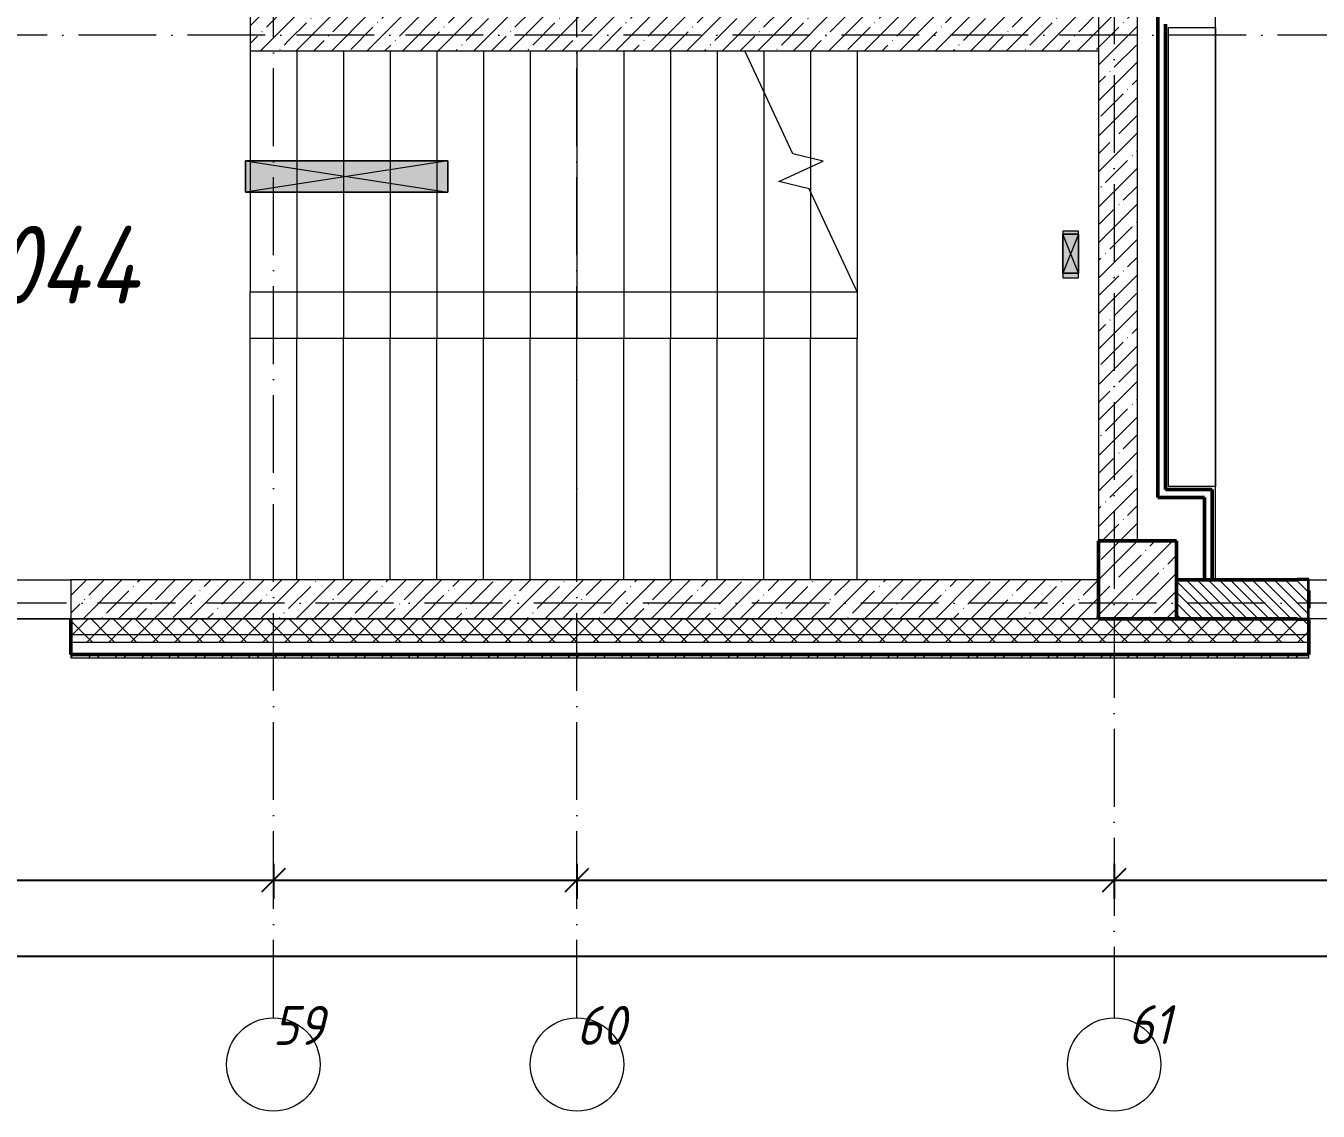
# Model space of a CAD drawing. Header units: millimetres. Extents: x -401725 to 250493, y 305116 to 802890.
# Drawn here: x 66451 to 74751, y 305460 to 312434 of the extents above; entities that cross this region are included whole.
import ezdxf

# ---------------------------------------------------------------- set-up
doc = ezdxf.new("R2010")
doc.units = ezdxf.units.MM
doc.linetypes.add('50_200_ШТРИХ_1Т_ш5_п1_п1_', pattern=[700, 500, -100, 0, -100])
for name, color, linetype, lineweight in [('A-____-____-DIMS', 7, 'Continuous', 9), ('A-DETL-GENF-OTLN', 7, 'Continuous', 9), ('A-FLOR-____-OTLN', 7, 'Continuous', 9), ('A-GENM-____-MCUT', 7, 'Continuous', 25), ('A-GENM-____-OTLN-1', 7, 'Continuous', 25), ('A-GLAZ-____-OTLN', 7, 'Continuous', 9), ('A-WALL-____-MCUT-1', 7, 'Continuous', 9), ('A-WALL-____-MCUT-2', 7, 'Continuous', 50), ('A-WALL-____-MCUT-3', 7, 'Continuous', 9), ('A-WALL-____-OTLN', 7, 'Continuous', 9), ('A-WALL-____-PATT-1', 7, 'Continuous', 9), ('A-WALL-FNSH-MCUT-1', 7, 'Continuous', 9), ('I-WALL-____-OTLN', 7, 'Continuous', 9), ('S-COLS-____-MCUT', 7, 'Continuous', 50), ('S-COLS-____-OTLN', 7, 'Continuous', 9), ('S-GRID-____-IDEN', 7, 'Continuous', 9), ('S-GRID-____-OTLN-1', 7, '50_200_ШТРИХ_1Т_ш5_п1_п1_', 9), ('S-STRS-____-MBND', 7, 'Continuous', 9), ('S-STRS-____-OTLN-1', 7, 'Continuous', 9), ('Марки помещений', 7, 'Continuous', 9)]:
    doc.layers.add(name, color=color, linetype=linetype, lineweight=lineweight)
doc.styles.add('ISOCPEUR_I', font='isocpeui.ttf', dxfattribs={"width": 0.9, "height": 2.5})
doc.styles.add('ISOCPEUR_I_3', font='isocpeui.ttf', dxfattribs={"width": 0.85, "height": 2.2})
doc.dimstyles.new('ISO-2_5_0_9К_БОЛЬШОЙ_ОСИ', dxfattribs={"dimscale": 304.8, "dimtxt": 248.995294, "dimasz": 0.492126, "dimexe": 0.393701, "dimexo": 0, "dimgap": 0, "dimtad": 1, "dimdec": 0, "dimzin": 0, "dimdsep": 46, "dimtxsty": 'ISOCPEUR_I', "dimblk1": 'OBLIQUE', "dimblk2": 'OBLIQUE', "dimsah": 1, "dimcen": 0.09, "dimdle": 0.393701, "dimazin": 0, "dimtfac": 1, "dimtdec": 4, "dimtix": 1, "dimtmove": 0, "dimatfit": 3, "dimfxl": 1, "dimtvp": 1, "dimtolj": 1, "dimtzin": 0, "dimarcsym": 2})
pattern_1 = [(45, (-15659.08, 310542.9), (-114.04925, 114.04925), []), (45, (-15545.03, 310542.9), (-114.04925, 114.04925), [201.612, -40.322, 3.353, -36.97])]
pattern_2 = [(45, (-15659.08, 310542.9), (-70.71068, 70.71068), []), (135, (-15659.08, 310542.9), (-70.71068, -70.71068), [])]

# ---------------------------------------------------------------- blocks, each defined once
blk = doc.blocks.new('BSC_Колонна _Прямоугольная - 500х500-V136-АР1_План отверстий 2 этажа в осях 1-64_А-ГГ')
at = {"layer": 'S-COLS-____-OTLN'}
h = blk.add_hatch(dxfattribs=at)
h.set_pattern_fill('FP_166', color=256, style=0, pattern_type=2)
h.set_pattern_definition([(45, (-89250, 1668.96), (-114.04925, 114.04925), []), (45, (-89135.95, 1668.96), (-114.04925, 114.04925), [201.613, -40.323, 3.353, -36.97])])
h.paths.add_polyline_path([(-250, -250), (250, -250), (250, 250), (-250, 250)], flags=0)
at = {"layer": 'S-COLS-____-MCUT'}
for p, q in [((250, 250), (-250, 250)), ((-250, 250), (-250, -250)), ((250, -250), (250, 250)), ((-250, -250), (250, -250))]:
    blk.add_line(p, q, dxfattribs=at)
blk = doc.blocks.new('Фахверк_СКБ_Уголок - 250_2700-27497298-АР1_План отверстий 2 этажа в осях 1-64_А-ГГ')
at = {"layer": 'A-GENM-____-MCUT'}
for p, q in [((200, 181), (125, 181)), ((125, 181), (125, 106)), ((131, 106), (131, 175)), ((131, 175), (200, 175)), ((200, 175), (200, 181)), ((125, 106), (131, 106)), ((131, -6), (125, -6)), ((125, -6), (125, -81)), ((125, -81), (200, -81)), ((131, -75), (131, -6)), ((200, -75), (131, -75)), ((200, -81), (200, -75))]:
    blk.add_line(p, q, dxfattribs=at)
blk = doc.blocks.new('AR_Отверстие Ниша - Лючок-32403731-АР1_План отверстий 2 этажа в осях 1-64_А-ГГ')
at = {"layer": 'A-GLAZ-____-OTLN'}
h = blk.add_hatch(color=256, dxfattribs=at)
h.paths.add_polyline_path([(150, 50), (120, 50), (120, -50), (150, -50)], flags=0)
h.paths.add_polyline_path([(-130, 50), (-150, 50), (-150, -50), (-130, -50)], flags=0)
for p, q in [((-130, 50), (-150, 50)), ((-150, 50), (-150, -50)), ((150, 50), (120, 50)), ((150, -50), (150, 50)), ((-150, -50), (-130, -50)), ((120, -50), (150, -50))]:
    blk.add_line(p, q, dxfattribs=at)
blk = doc.blocks.new('AR_Отверстие прямоугольное _в стене_ - AR_Отверстие прямоугольное _в стене__ВК-32403700-АР1_План отверстий 2 этажа в осях 1-64_А-ГГ')
at = {"layer": 'A-GLAZ-____-OTLN'}
blk.add_hatch(color=256, dxfattribs=at).paths.add_polyline_path([(125, 50), (-125, 50), (-125, -50), (125, -50)], flags=0)
at = {"layer": 'A-DETL-GENF-OTLN'}
for p, q in [((-125, -50), (-125, 50)), ((-125, 50), (125, 50)), ((125, 50), (-125, -50)), ((-125, 50), (125, -50)), ((125, 50), (-125, 50)), ((-125, 50), (-125, -50)), ((125, 50), (125, -50)), ((125, -50), (125, 50)), ((125, -50), (-125, -50)), ((-125, -50), (125, -50))]:
    blk.add_line(p, q, dxfattribs=at)
blk = doc.blocks.new('AR_Отверстие прямоугольное _в стене_ - AR_Отверстие прямоугольное _в стене__ОВ-36857278-АР1_План отверстий 2 этажа в осях 1-64_А-ГГ')
at = {"layer": 'A-GLAZ-____-OTLN'}
blk.add_hatch(color=256, dxfattribs=at).paths.add_polyline_path([(650, -100), (650, 100), (-650, 100), (-650, -100)], flags=0)
at = {"layer": 'A-DETL-GENF-OTLN'}
for p, q in [((-650, -100), (-650, 100)), ((-650, 100), (650, 100)), ((650, 100), (-650, -100)), ((-650, 100), (650, -100)), ((650, 100), (-650, 100)), ((-650, 100), (-650, -100)), ((650, 100), (650, -100)), ((650, -100), (650, 100)), ((650, -100), (-650, -100)), ((-650, -100), (650, -100))]:
    blk.add_line(p, q, dxfattribs=at)
blk = doc.blocks.new('Ось сетки - Круг_Ø6_00__ISO-2_5_0_9K_-25732049-АР1_План отверстий 2 этажа в осях 1-64_А-ГГ')
at = {"layer": 'S-GRID-____-IDEN'}
blk.add_circle((0, 0), 3, dxfattribs=at)
blk = doc.blocks.new('_Oblique')
at = {"color": 0, "linetype": 'ByBlock', "lineweight": -2}
blk.add_line((-0.5, -0.5), (0.5, 0.5), dxfattribs=at)
blk = doc.blocks.new('*D9340')
at = {"layer": 'A-____-____-DIMS', "color": 0, "lineweight": -2, "transparency": 16777216}
for p, q in [((65640.9, 307050.4), (65640.9, 306824.4)), ((68040.9, 307050.4), (68040.9, 306824.4)), ((65520.9, 306944.4), (68160.9, 306944.4))]:
    blk.add_line(p, q, dxfattribs=at)
at = {"layer": 'Defpoints', "color": 0, "transparency": 16777216}
for p in [(65640.9, 307050.4), (68040.9, 307050.4), (68040.9, 306944.4)]:
    blk.add_point(p, dxfattribs=at)
at = {"layer": 'A-____-____-DIMS', "color": 0, "lineweight": -2, "transparency": 16777216, "xscale": 150, "yscale": 150, "zscale": 150, "rotation": 180}
blk.add_blockref('_Oblique', (65640.9, 306944.4), dxfattribs=at)
at = {"layer": 'A-____-____-DIMS', "color": 0, "lineweight": -2, "transparency": 16777216, "xscale": 150, "yscale": 150, "zscale": 150}
blk.add_blockref('_Oblique', (68040.9, 306944.4), dxfattribs=at)
at = {"layer": 'A-____-____-DIMS', "color": 0, "transparency": 16777216, "insert": (66840.9, 306945.6), "char_height": 2.5, "width": 781.462, "attachment_point": 5, "style": 'ISOCPEUR_I'}
blk.add_mtext('\\A1;2400', dxfattribs=at)
blk = doc.blocks.new('*D9341')
at = {"layer": 'A-____-____-DIMS', "color": 0, "lineweight": -2, "transparency": 16777216}
for p, q in [((68040.9, 307050.4), (68040.9, 306824.4)), ((69990.9, 307050.4), (69990.9, 306824.4)), ((67920.9, 306944.4), (70110.9, 306944.4))]:
    blk.add_line(p, q, dxfattribs=at)
at = {"layer": 'Defpoints', "color": 0, "transparency": 16777216}
for p in [(68040.9, 307050.4), (69990.9, 307050.4), (69990.9, 306944.4)]:
    blk.add_point(p, dxfattribs=at)
at = {"layer": 'A-____-____-DIMS', "color": 0, "lineweight": -2, "transparency": 16777216, "xscale": 150, "yscale": 150, "zscale": 150, "rotation": 180}
blk.add_blockref('_Oblique', (68040.9, 306944.4), dxfattribs=at)
at = {"layer": 'A-____-____-DIMS', "color": 0, "lineweight": -2, "transparency": 16777216, "xscale": 150, "yscale": 150, "zscale": 150}
blk.add_blockref('_Oblique', (69990.9, 306944.4), dxfattribs=at)
at = {"layer": 'A-____-____-DIMS', "color": 0, "transparency": 16777216, "insert": (69015.9, 306945.6), "char_height": 2.5, "width": 701.018, "attachment_point": 5, "style": 'ISOCPEUR_I'}
blk.add_mtext('\\A1;1950', dxfattribs=at)
blk = doc.blocks.new('*D9377')
at = {"layer": 'A-____-____-DIMS', "color": 0, "lineweight": -2, "transparency": 16777216}
for p, q in [((69990.9, 307050.4), (69990.9, 306824.4)), ((73440.9, 307050.4), (73440.9, 306824.4)), ((69870.9, 306944.4), (73560.9, 306944.4))]:
    blk.add_line(p, q, dxfattribs=at)
at = {"layer": 'Defpoints', "color": 0, "transparency": 16777216}
for p in [(69990.9, 307050.4), (73440.9, 307050.4), (73440.9, 306944.4)]:
    blk.add_point(p, dxfattribs=at)
at = {"layer": 'A-____-____-DIMS', "color": 0, "lineweight": -2, "transparency": 16777216, "xscale": 150, "yscale": 150, "zscale": 150, "rotation": 180}
blk.add_blockref('_Oblique', (69990.9, 306944.4), dxfattribs=at)
at = {"layer": 'A-____-____-DIMS', "color": 0, "lineweight": -2, "transparency": 16777216, "xscale": 150, "yscale": 150, "zscale": 150}
blk.add_blockref('_Oblique', (73440.9, 306944.4), dxfattribs=at)
at = {"layer": 'A-____-____-DIMS', "color": 0, "transparency": 16777216, "insert": (71715.9, 306945.6), "char_height": 2.5, "width": 781.462, "attachment_point": 5, "style": 'ISOCPEUR_I'}
blk.add_mtext('\\A1;3450', dxfattribs=at)
blk = doc.blocks.new('*D9378')
at = {"layer": 'A-____-____-DIMS', "color": 0, "lineweight": -2, "transparency": 16777216}
for p, q in [((73440.9, 307050.4), (73440.9, 306824.4)), ((77690.9, 307050.4), (77690.9, 306824.4)), ((73320.9, 306944.4), (77810.9, 306944.4))]:
    blk.add_line(p, q, dxfattribs=at)
at = {"layer": 'Defpoints', "color": 0, "transparency": 16777216}
for p in [(73440.9, 307050.4), (77690.9, 307050.4), (77690.9, 306944.4)]:
    blk.add_point(p, dxfattribs=at)
at = {"layer": 'A-____-____-DIMS', "color": 0, "lineweight": -2, "transparency": 16777216, "xscale": 150, "yscale": 150, "zscale": 150, "rotation": 180}
blk.add_blockref('_Oblique', (73440.9, 306944.4), dxfattribs=at)
at = {"layer": 'A-____-____-DIMS', "color": 0, "lineweight": -2, "transparency": 16777216, "xscale": 150, "yscale": 150, "zscale": 150}
blk.add_blockref('_Oblique', (77690.9, 306944.4), dxfattribs=at)
at = {"layer": 'A-____-____-DIMS', "color": 0, "transparency": 16777216, "insert": (75565.9, 306945.6), "char_height": 2.5, "width": 781.462, "attachment_point": 5, "style": 'ISOCPEUR_I'}
blk.add_mtext('\\A1;4250', dxfattribs=at)
blk = doc.blocks.new('*D9380')
at = {"layer": 'A-____-____-DIMS', "color": 0, "lineweight": -2, "transparency": 16777216}
for p, q in [((-18009.1, 306562.2), (-18009.1, 306336.2)), ((85490.9, 306562.2), (85490.9, 306336.2)), ((-18129.1, 306456.2), (85610.9, 306456.2))]:
    blk.add_line(p, q, dxfattribs=at)
at = {"layer": 'Defpoints', "color": 0, "transparency": 16777216}
for p in [(-18009.1, 306562.2), (85490.9, 306562.2), (85490.9, 306456.2)]:
    blk.add_point(p, dxfattribs=at)
at = {"layer": 'A-____-____-DIMS', "color": 0, "lineweight": -2, "transparency": 16777216, "xscale": 150, "yscale": 150, "zscale": 150, "rotation": 180}
blk.add_blockref('_Oblique', (-18009.1, 306456.2), dxfattribs=at)
at = {"layer": 'A-____-____-DIMS', "color": 0, "lineweight": -2, "transparency": 16777216, "xscale": 150, "yscale": 150, "zscale": 150}
blk.add_blockref('_Oblique', (85490.9, 306456.2), dxfattribs=at)
at = {"layer": 'A-____-____-DIMS', "color": 0, "transparency": 16777216, "insert": (33740.9, 306457.4), "char_height": 2.5, "width": 1080.257, "attachment_point": 5, "style": 'ISOCPEUR_I'}
blk.add_mtext('\\A1;103500', dxfattribs=at)

msp = doc.modelspace()

# ---------------------------------------------------------------- hatches: boundary and pattern name
at = {"layer": 'A-WALL-____-PATT-1'}
h = msp.add_hatch(dxfattribs=at)
h.set_pattern_fill('FP_25', color=256, style=0, pattern_type=2)
h.set_pattern_definition(pattern_1)
h.paths.add_polyline_path([(68140.9187, 312273.9433), (68140.9187, 316623.9433), (67890.9187, 316623.9433), (67890.9187, 312273.9433)], flags=0)
h = msp.add_hatch(dxfattribs=at)
h.set_pattern_fill('FP_25', color=256, style=0, pattern_type=2)
h.set_pattern_definition(pattern_1)
h.paths.add_polyline_path([(73340.9187, 312398.9433), (73590.9187, 312398.9433), (73590.9187, 316623.9433), (73340.9187, 316623.9433), (73340.9187, 312998.7978)], flags=0)
h = msp.add_hatch(dxfattribs=at)
h.set_pattern_fill('FP_25', color=256, style=0, pattern_type=2)
h.set_pattern_definition(pattern_1)
h.paths.add_polyline_path([(73340.9187, 312273.9433), (73340.9187, 312523.9433), (68140.9187, 312523.9433), (68140.9187, 312273.9433), (72700.4435, 312273.9433)], flags=0)
h = msp.add_hatch(dxfattribs=at)
h.set_pattern_fill('FP_25', color=256, style=0, pattern_type=2)
h.set_pattern_definition(pattern_1)
h.paths.add_polyline_path([(73590.9187, 309123.9433), (73590.9187, 312398.9433), (73340.9187, 312398.9433), (73340.9187, 309123.9433), (73584.1756, 309123.9433)], flags=0)
h = msp.add_hatch(dxfattribs=at)
h.set_pattern_fill('FP_25', color=256, style=0, pattern_type=2)
h.set_pattern_definition(pattern_1)
h.paths.add_polyline_path([(73340.9187, 308623.9433), (73340.9187, 308873.9433), (66740.9187, 308873.9433), (66740.9187, 308623.9433), (72700.4435, 308623.9433)], flags=0)
h = msp.add_hatch(dxfattribs=at)
h.set_pattern_fill('FP_6', color=256, style=0, pattern_type=2)
h.set_pattern_definition([(135, (-15659.08, 310542.9), (-35.35534, -35.35534), [])])
h.paths.add_polyline_path([(76565.9187, 308623.9433), (77590.9187, 308623.9433), (77590.9187, 308873.9433), (76496.9187, 308873.9433), (76496.9187, 308804.9433), (76490.9187, 308804.9433), (76490.9187, 308692.9433), (76496.9187, 308692.9433), (76496.9187, 308623.9433)], flags=0)
h.paths.add_polyline_path([(74684.9187, 308623.9433), (74684.9187, 308692.9433), (74690.9187, 308692.9433), (74690.9187, 308804.9433), (74684.9187, 308804.9433), (74684.9187, 308873.9433), (73840.9187, 308873.9433), (73840.9187, 308623.9433), (74615.9187, 308623.9433)], flags=0)
h = msp.add_hatch(dxfattribs=at)
h.set_pattern_fill('FP_1', color=256, style=0, pattern_type=2)
h.set_pattern_definition(pattern_2)
h.paths.add_polyline_path([(85590.9187, 308523.9433), (85590.9187, 308623.9433), (76565.9187, 308623.9433), (76565.9187, 308617.9433), (76490.9187, 308617.9433), (76490.9187, 308523.9433), (85090.9187, 308523.9433)], flags=0)
h.paths.add_polyline_path([(74690.9187, 308523.9433), (74690.9187, 308617.9433), (74615.9187, 308617.9433), (74615.9187, 308623.9433), (66740.9187, 308623.9433), (66740.9187, 308523.9433), (74467.9078, 308523.9433)], flags=0)
h.paths.add_polyline_path([(65240.9187, 308523.9433), (65740.9187, 308523.9433), (65740.9187, 308623.9433), (64615.9187, 308623.9433), (64615.9187, 308617.9433), (64540.9187, 308617.9433), (64540.9187, 308523.9433), (64615.9187, 308523.9433)], flags=0)
h.paths.add_polyline_path([(55340.9187, 308523.9433), (56740.9187, 308523.9433), (56740.9187, 308623.9433), (55415.9187, 308623.9433), (55415.9187, 308617.9433), (55340.9187, 308617.9433)], flags=0)
h.paths.add_polyline_path([(53190.9187, 308523.9433), (53540.9187, 308523.9433), (53540.9187, 308617.9433), (53465.9187, 308617.9433), (53465.9187, 308623.9433), (52415.9187, 308623.9433), (52415.9187, 308617.9433), (52340.9187, 308617.9433), (52340.9187, 308523.9433), (52690.9187, 308523.9433)], flags=0)
h.paths.add_polyline_path([(50540.6156, 308523.9433), (50540.6156, 308617.9433), (50465.9187, 308617.9433), (50465.9187, 308623.9433), (49415.9187, 308623.9433), (49415.9187, 308617.9433), (49340.9187, 308617.9433), (49340.9187, 308523.9433), (49723.4078, 308523.9433)], flags=0)
h.paths.add_polyline_path([(47540.9187, 308523.9433), (47540.9187, 308617.9433), (47465.9187, 308617.9433), (47465.9187, 308623.9433), (46415.9187, 308623.9433), (46415.9187, 308617.9433), (46340.9187, 308617.9433), (46340.9187, 308523.9433), (47072.2113, 308523.9433)], flags=0)
h.paths.add_polyline_path([(43690.9187, 308523.9433), (44540.9187, 308523.9433), (44540.9187, 308617.9433), (44465.9187, 308617.9433), (44465.9187, 308623.9433), (43415.9187, 308623.9433), (43415.9187, 308617.9433), (43340.9187, 308617.9433), (43340.9083, 308523.9433), (43537.2827, 308523.9433)], flags=0)
h.paths.add_polyline_path([(38234.8899, 308523.9433), (38540.9083, 308523.9433), (38540.9083, 308617.9433), (38465.9187, 308617.9433), (38465.9187, 308623.9433), (37415.9187, 308623.9433), (37415.9187, 308617.9433), (37340.9187, 308617.9433), (37340.9135, 308523.9433), (38190.9187, 308523.9433)], flags=0)
h.paths.add_polyline_path([(34340.9187, 308523.9433), (35540.9135, 308523.9433), (35540.9135, 308617.9433), (35465.9187, 308617.9433), (35465.9187, 308623.9433), (34415.9187, 308623.9433), (34415.9187, 308617.9433), (34340.9187, 308617.9433)], flags=0)
h.paths.add_polyline_path([(32048.7649, 308523.9433), (32540.9187, 308523.9433), (32540.9187, 308617.9433), (32465.9187, 308617.9433), (32465.9187, 308623.9433), (31415.9187, 308623.9433), (31415.9187, 308617.9433), (31340.9187, 308617.9433), (31340.9187, 308523.9433), (31415.9187, 308523.9433)], flags=0)
h.paths.add_polyline_path([(29397.5685, 308523.9433), (29540.9187, 308523.9433), (29540.9187, 308617.9433), (29465.9187, 308617.9433), (29465.9187, 308623.9433), (28415.9187, 308623.9433), (28415.9187, 308617.9433), (28340.9187, 308617.9433), (28340.9187, 308523.9433), (29190.9187, 308523.9433)], flags=0)
h.paths.add_polyline_path([(26540.9187, 308523.9433), (26540.9187, 308617.9433), (26465.9187, 308617.9433), (26465.9187, 308623.9433), (25415.9187, 308623.9433), (25415.9187, 308617.9433), (25340.9187, 308617.9433), (25340.9187, 308523.9433), (26465.9187, 308523.9433)], flags=0)
h.paths.add_polyline_path([(23540.9187, 308523.9433), (23540.9187, 308617.9433), (23465.9187, 308618.5861), (23465.9187, 308623.9433), (22140.9187, 308623.9433), (22140.9187, 308523.9433), (23534.9187, 308523.9433)], flags=0)
h.paths.add_polyline_path([(19140.9187, 308523.9433), (20340.9187, 308523.9433), (20340.9187, 308617.9433), (20265.9187, 308617.9433), (20265.9187, 308623.9433), (19140.9187, 308623.9433)], flags=0)
h.paths.add_polyline_path([(17334.9187, 308523.9433), (17340.9187, 308523.9433), (17340.9187, 308617.9433), (17265.9187, 308617.9433), (17265.9187, 308623.9433), (16215.9187, 308623.9433), (16215.9187, 308617.9433), (16140.9187, 308617.9433), (16141.5863, 308523.9433), (17265.9187, 308523.9433)], flags=0)
h.paths.add_polyline_path([(14265.9187, 308523.9433), (14340.9187, 308523.9433), (14340.9187, 308617.9433), (14265.9187, 308617.9433), (14265.9187, 308623.9433), (13140.9187, 308623.9433), (13140.9187, 308523.9433), (13640.9187, 308523.9433)], flags=0)
h.paths.add_polyline_path([(10640.9187, 308523.9433), (11340.9187, 308523.9433), (11340.9187, 308617.9433), (11265.9187, 308617.9433), (11265.9187, 308623.9433), (10140.9187, 308623.9433), (10140.9187, 308523.9433)], flags=0)
h.paths.add_polyline_path([(8340.9187, 308523.9433), (8340.9187, 308617.9433), (8265.9187, 308617.9433), (8265.9187, 308623.9433), (7215.9187, 308623.9433), (7215.9187, 308617.9433), (7140.9187, 308617.9433), (7140.9187, 308523.9433), (7304.2649, 308523.9433)], flags=0)
h.paths.add_polyline_path([(5265.9187, 308523.9433), (5340.9187, 308523.9433), (5340.9187, 308617.9433), (5265.9187, 308617.9433), (5265.9187, 308623.9433), (4140.9187, 308623.9433), (4140.9187, 308523.9433), (4653.0684, 308523.9433)], flags=0)
h.paths.add_polyline_path([(1140.9187, 308523.9433), (2340.9187, 308523.9433), (2340.9187, 308617.9433), (2265.9187, 308617.9433), (2265.9187, 308623.9433), (1140.9187, 308623.9433)], flags=0)
h.paths.add_polyline_path([(-659.0813, 308523.9433), (-659.0813, 308617.9433), (-734.0813, 308617.9433), (-734.0813, 308623.9433), (-1784.0813, 308623.9433), (-1784.0813, 308617.9433), (-1859.0813, 308617.9433), (-1859.0813, 308523.9433), (-759.0813, 308523.9433)], flags=0)
h.paths.add_polyline_path([(-2859.0813, 308523.9433), (-2859.0813, 308617.9433), (-2934.0813, 308617.9433), (-2934.0813, 308623.9433), (-8184.0813, 308623.9433), (-8184.0813, 308617.9433), (-8259.0813, 308617.9433), (-8259.0813, 308523.9433), (-3300.5209, 308523.9433)], flags=0)
h.paths.add_polyline_path([(-10359.0813, 308523.9433), (-9259.0813, 308523.9433), (-9259.0813, 308617.9433), (-9334.0813, 308617.9433), (-9334.0813, 308623.9433), (-18109.0813, 308623.9433), (-18109.0813, 308523.9433), (-10370.378, 308523.9433)], flags=0)
h = msp.add_hatch(dxfattribs=at)
h.set_pattern_fill('FP_1', color=256, style=0, pattern_type=2)
h.set_pattern_definition(pattern_2)
h.paths.add_polyline_path([(85590.9187, 308473.9433), (85690.9187, 308473.9433), (85690.9187, 308523.9433), (76490.9187, 308523.9433), (76490.9187, 308473.9433), (85072.6935, 308473.9433)], flags=0)
h.paths.add_polyline_path([(73584.1756, 308473.9433), (74690.9187, 308473.9433), (74690.9187, 308523.9433), (66740.9187, 308523.9433), (66740.9187, 308473.9433), (72700.4435, 308473.9433)], flags=0)
h.paths.add_polyline_path([(64540.9187, 308473.9433), (65740.9187, 308473.9433), (65740.9187, 308523.9433), (64540.9187, 308523.9433)], flags=0)
h.paths.add_polyline_path([(56740.9187, 308473.9433), (56740.9187, 308523.9433), (55340.9187, 308523.9433), (55340.9187, 308473.9433), (55909.5328, 308473.9433)], flags=0)
h.paths.add_polyline_path([(53540.9187, 308473.9433), (53540.9187, 308523.9433), (52340.9187, 308523.9433), (52340.9187, 308473.9433), (53258.3363, 308473.9433)], flags=0)
h.paths.add_polyline_path([(49723.4078, 308473.9433), (50540.6156, 308473.9433), (50540.6156, 308523.9433), (49340.9187, 308523.9433), (49340.9187, 308473.9433)], flags=0)
h.paths.add_polyline_path([(47540.9187, 308473.9433), (47540.9187, 308523.9433), (46340.9187, 308523.9433), (46340.9187, 308473.9433), (47072.2113, 308473.9433)], flags=0)
h.paths.add_polyline_path([(44421.0149, 308473.9433), (44540.9187, 308473.9433), (44540.9187, 308523.9433), (43340.9083, 308523.9433), (43340.9083, 308473.9433), (43537.2827, 308473.9433)], flags=0)
h.paths.add_polyline_path([(38540.9083, 308473.9433), (38540.9083, 308523.9433), (37340.9135, 308523.9433), (37340.9135, 308473.9433), (38234.8899, 308473.9433)], flags=0)
h.paths.add_polyline_path([(35540.9135, 308473.9433), (35540.9135, 308523.9433), (34340.9187, 308523.9433), (34340.9187, 308473.9433), (34699.9613, 308473.9433)], flags=0)
h.paths.add_polyline_path([(31340.9187, 308473.9433), (32540.9187, 308473.9433), (32540.9187, 308523.9433), (31340.9187, 308523.9433)], flags=0)
h.paths.add_polyline_path([(29397.5685, 308473.9433), (29540.9187, 308473.9433), (29540.9187, 308523.9433), (28340.9187, 308523.9433), (28340.9187, 308473.9433), (28513.8363, 308473.9433)], flags=0)
h.paths.add_polyline_path([(26540.9187, 308473.9433), (26540.9187, 308523.9433), (25340.9187, 308523.9433), (25340.9187, 308473.9433), (25862.6399, 308473.9433)], flags=0)
h.paths.add_polyline_path([(23211.4434, 308473.9433), (23540.9187, 308473.9433), (23540.9187, 308523.9433), (22140.9187, 308523.9433), (22140.9187, 308473.9433), (22327.7113, 308473.9433)], flags=0)
h.paths.add_polyline_path([(20340.9187, 308473.9433), (20340.9187, 308523.9433), (19140.9187, 308523.9433), (19140.9187, 308473.9433), (19676.5149, 308473.9433)], flags=0)
h.paths.add_polyline_path([(17340.9187, 308473.9433), (17340.9187, 308523.9433), (16140.9187, 308523.9433), (16141.5863, 308473.9433)], flags=0)
h.paths.add_polyline_path([(14340.9187, 308473.9433), (14340.9187, 308523.9433), (13140.9187, 308523.9433), (13140.9187, 308473.9433)], flags=0)
h.paths.add_polyline_path([(10140.9187, 308473.9433), (11340.9187, 308473.9433), (11340.9187, 308523.9433), (10140.9187, 308523.9433)], flags=0)
h.paths.add_polyline_path([(8340.9187, 308473.9433), (8340.9187, 308523.9433), (7140.9187, 308523.9433), (7140.9187, 308473.9433), (7304.2649, 308473.9433)], flags=0)
h.paths.add_polyline_path([(5340.9187, 308473.9433), (5340.9187, 308523.9433), (4140.9187, 308523.9433), (4140.9187, 308473.9433), (4653.0684, 308473.9433)], flags=0)
h.paths.add_polyline_path([(2340.9187, 308473.9433), (2340.9187, 308523.9433), (1140.9187, 308523.9433), (1140.9187, 308473.9433), (2001.872, 308473.9433)], flags=0)
h.paths.add_polyline_path([(-659.0813, 308473.9433), (-659.0813, 308523.9433), (-1859.0813, 308523.9433), (-1859.0813, 308473.9433), (-1533.0566, 308473.9433)], flags=0)
h.paths.add_polyline_path([(-2859.0813, 308473.9433), (-2859.0813, 308523.9433), (-8259.0813, 308523.9433), (-8259.0813, 308473.9433), (-3300.5209, 308473.9433)], flags=0)
h.paths.add_polyline_path([(-9259.0813, 308473.9433), (-9259.0813, 308523.9433), (-18209.0813, 308523.9433), (-18209.0813, 308473.9433), (-10370.378, 308473.9433)], flags=0)
h = msp.add_hatch(dxfattribs=at)
h.set_pattern_fill('FP_3', color=256, style=0, pattern_type=2)
h.set_pattern_definition([(45, (-15659.08, 310542.9), (-85.53659, 85.53659), []), (45, (-15602.06, 310542.9), (-85.53659, 85.53659), [])])
h.paths.add_polyline_path([(85820.9187, 308373.9433), (85820.9187, 308393.9433), (76490.9187, 308393.9433), (76490.9187, 308373.9433), (85072.6935, 308373.9433)], flags=0)
h.paths.add_polyline_path([(74690.9187, 308373.9433), (74690.9187, 308393.9433), (66740.9187, 308393.9433), (66740.9187, 308373.9433), (74467.9078, 308373.9433)], flags=0)
h.paths.add_polyline_path([(64540.9187, 308373.9433), (65740.9187, 308373.9433), (65740.9187, 308393.9433), (64540.9187, 308393.9433)], flags=0)
h.paths.add_polyline_path([(56740.9187, 308373.9433), (56740.9187, 308393.9433), (56225.9187, 308393.9433), (56225.9187, 308373.9433)], flags=0)

# ---------------------------------------------------------------- linework, layer by layer
at = {"layer": 'A-FLOR-____-OTLN'}
msp.add_line((67890.9187, 308873.9433), (67890.9187, 310723.9433), dxfattribs=at)
at = {"layer": 'A-WALL-____-MCUT-1'}
for p, q in [((73590.9187, 309123.9433), (73590.9187, 316623.9433)), ((67890.9187, 316373.9433), (67890.9187, 312273.9433)), ((73340.9187, 313033.9433), (73340.9187, 309123.9433)), ((67890.9187, 312273.9433), (73340.9187, 312273.9433)), ((73340.9187, 308873.9433), (66740.9187, 308873.9433)), ((66740.9187, 308873.9433), (66740.9187, 308623.9433)), ((73340.9187, 308623.9433), (66740.9187, 308623.9433)), ((66740.9187, 308623.9433), (73340.9187, 308623.9433))]:
    msp.add_line(p, q, dxfattribs=at)
at = {"layer": 'A-WALL-____-MCUT-2'}
for p, q in [((73720.9187, 312493.9433), (73720.9187, 309403.9433)), ((73770.9187, 309453.9433), (73770.9187, 312443.9433)), ((74070.9187, 309453.9433), (73770.9187, 309453.9433)), ((74070.9187, 308873.9433), (74070.9187, 309453.9433)), ((73720.9187, 309403.9433), (74020.9187, 309403.9433)), ((74020.9187, 309403.9433), (74020.9187, 308873.9433)), ((74615.9187, 308873.9433), (73840.9187, 308873.9433)), ((74020.9187, 308873.9433), (74070.9187, 308873.9433)), ((74690.9187, 308692.9433), (74690.9187, 308804.9433)), ((66740.9187, 308623.9433), (66740.9187, 308393.9433)), ((73840.9187, 308623.9433), (74615.9187, 308623.9433)), ((74690.9187, 308393.9433), (74690.9187, 308617.9433)), ((66740.9187, 308393.9433), (74690.9187, 308393.9433))]:
    msp.add_line(p, q, dxfattribs=at)
at = {"layer": 'A-WALL-____-MCUT-3'}
for p, q in [((66740.9187, 308523.9433), (74690.9187, 308523.9433)), ((66740.9187, 308473.9433), (74690.9187, 308473.9433))]:
    msp.add_line(p, q, dxfattribs=at)
at = {"layer": 'A-WALL-____-OTLN'}
for p, q in [((65740.9187, 308873.9433), (66740.9187, 308873.9433)), ((74690.9187, 308873.9433), (76490.9187, 308873.9433)), ((65740.9187, 308623.9433), (66740.9187, 308623.9433)), ((66740.9187, 308623.9433), (65740.9187, 308623.9433)), ((76490.9187, 308623.9433), (74690.9187, 308623.9433))]:
    msp.add_line(p, q, dxfattribs=at)
at = {"layer": 'A-WALL-FNSH-MCUT-1'}
for p, q in [((74090.9187, 312423.9433), (74090.9187, 313023.9433)), ((73790.9187, 312423.9433), (74090.9187, 312423.9433)), ((73790.9187, 309473.9433), (73790.9187, 312423.9433)), ((74090.9187, 309473.9433), (73790.9187, 309473.9433)), ((74090.9187, 308873.9433), (74090.9187, 309473.9433)), ((74070.9187, 308873.9433), (74090.9187, 308873.9433)), ((74690.9187, 308393.9433), (66740.9187, 308393.9433)), ((66740.9187, 308393.9433), (66740.9187, 308373.9433)), ((66740.9187, 308373.9433), (74690.9187, 308373.9433)), ((74690.9187, 308373.9433), (74690.9187, 308393.9433))]:
    msp.add_line(p, q, dxfattribs=at)
at = {"layer": 'I-WALL-____-OTLN'}
for p, q in [((74090.4187, 312423.9433), (74090.4187, 309473.9433)), ((74090.9187, 312423.9433), (74090.9187, 309473.9433))]:
    msp.add_line(p, q, dxfattribs=at)
at = {"layer": 'S-GRID-____-OTLN-1'}
for p, q in [((73440.9187, 360423.8609), (73440.9187, 306060.2949)), ((68040.9187, 306060.2949), (68040.9187, 317077.9172)), ((69990.9187, 306060.2949), (69990.9187, 317077.9172)), ((88291.5358, 312373.9433), (-20327.8515, 312373.9433)), ((88415.3253, 308723.9433), (-20327.8515, 308723.9433))]:
    msp.add_line(p, q, dxfattribs=at)
at = {"layer": 'S-STRS-____-MBND'}
for p, q in [((71376.703, 311612.2317), (71068.1418, 312273.9433)), ((71571.1409, 311564.9774), (71376.703, 311612.2317)), ((71287.9197, 311432.9092), (71571.1409, 311564.9774)), ((71482.3576, 311385.6548), (71287.9197, 311432.9092)), ((71790.9187, 310723.9433), (71482.3576, 311385.6548))]:
    msp.add_line(p, q, dxfattribs=at)
at = {"layer": 'S-STRS-____-OTLN-1'}
for p, q in [((67890.9187, 312273.9433), (67890.9187, 310723.9433)), ((67890.9187, 312273.9433), (67890.9187, 310723.9433)), ((68190.9187, 312273.9433), (68190.9187, 310723.9433)), ((68190.9187, 312273.9433), (68190.9187, 310723.9433)), ((68490.9187, 312273.9433), (68490.9187, 310723.9433)), ((68490.9187, 312273.9433), (68490.9187, 310723.9433)), ((68790.9187, 312273.9433), (68790.9187, 310723.9433)), ((68790.9187, 312273.9433), (68790.9187, 310723.9433)), ((69090.9187, 312273.9433), (69090.9187, 310723.9433)), ((69090.9187, 312273.9433), (69090.9187, 310723.9433)), ((69390.9187, 312273.9433), (69390.9187, 310723.9433)), ((69390.9187, 312273.9433), (69390.9187, 310723.9433)), ((69690.9187, 312273.9433), (69690.9187, 310723.9433)), ((69690.9187, 312273.9433), (69690.9187, 310723.9433)), ((69990.9187, 312273.9433), (69990.9187, 310723.9433)), ((69990.9187, 312273.9433), (69990.9187, 310723.9433)), ((70290.9187, 312273.9433), (70290.9187, 310723.9433)), ((70290.9187, 312273.9433), (70290.9187, 310723.9433)), ((70590.9187, 312273.9433), (70590.9187, 310723.9433)), ((70590.9187, 312273.9433), (70590.9187, 310723.9433)), ((70890.9187, 312273.9433), (70890.9187, 310723.9433)), ((70890.9187, 312273.9433), (70890.9187, 310723.9433)), ((71190.9187, 312273.9433), (71190.9187, 312010.6474)), ((71190.9187, 312273.9433), (71190.9187, 312010.6474)), ((71490.9187, 312273.9433), (71490.9187, 311584.4738)), ((71490.9187, 312273.9433), (71490.9187, 311584.4738)), ((71790.9187, 312273.9433), (71790.9187, 310423.9433)), ((71790.9187, 312273.9433), (71790.9187, 310423.9433)), ((71190.9187, 312010.6474), (71190.9187, 310723.9433)), ((71190.9187, 312010.6474), (71190.9187, 310723.9433)), ((71490.9187, 311584.4738), (71490.9187, 311527.5692)), ((71490.9187, 311584.4738), (71490.9187, 311527.5692)), ((71490.9187, 311527.5692), (71490.9187, 311367.2953)), ((71490.9187, 311527.5692), (71490.9187, 311367.2953)), ((71490.9187, 311367.2953), (71490.9187, 310723.9433)), ((71490.9187, 311367.2953), (71490.9187, 310723.9433)), ((67890.9187, 310723.9433), (68190.9187, 310723.9433)), ((68190.9187, 310723.9433), (68190.9187, 310423.9433)), ((68190.9187, 310723.9433), (68190.9187, 310423.9433)), ((68190.9187, 310723.9433), (68490.9187, 310723.9433)), ((68490.9187, 310723.9433), (68490.9187, 310423.9433)), ((68490.9187, 310723.9433), (68490.9187, 310423.9433)), ((68490.9187, 310723.9433), (68790.9187, 310723.9433)), ((68790.9187, 310723.9433), (68790.9187, 310423.9433)), ((68790.9187, 310723.9433), (68790.9187, 310423.9433)), ((68790.9187, 310723.9433), (69090.9187, 310723.9433)), ((69090.9187, 310723.9433), (69090.9187, 310423.9433)), ((69090.9187, 310723.9433), (69090.9187, 310423.9433)), ((69090.9187, 310723.9433), (69390.9187, 310723.9433)), ((69390.9187, 310723.9433), (69390.9187, 310423.9433)), ((69390.9187, 310723.9433), (69390.9187, 310423.9433)), ((69390.9187, 310723.9433), (69690.9187, 310723.9433)), ((69690.9187, 310723.9433), (69690.9187, 310423.9433)), ((69690.9187, 310723.9433), (69690.9187, 310423.9433)), ((69690.9187, 310723.9433), (69990.9187, 310723.9433)), ((69990.9187, 310723.9433), (69990.9187, 310423.9433)), ((69990.9187, 310723.9433), (69990.9187, 310423.9433)), ((69990.9187, 310723.9433), (70290.9187, 310723.9433)), ((70290.9187, 310723.9433), (70290.9187, 310423.9433)), ((70290.9187, 310723.9433), (70290.9187, 310423.9433)), ((70290.9187, 310723.9433), (70590.9187, 310723.9433)), ((70590.9187, 310723.9433), (70590.9187, 310423.9433)), ((70590.9187, 310723.9433), (70590.9187, 310423.9433)), ((70590.9187, 310723.9433), (70890.9187, 310723.9433)), ((70890.9187, 310723.9433), (70890.9187, 310423.9433)), ((70890.9187, 310723.9433), (70890.9187, 310423.9433)), ((70890.9187, 310723.9433), (71190.9187, 310723.9433)), ((71190.9187, 310723.9433), (71190.9187, 310423.9433)), ((71190.9187, 310723.9433), (71190.9187, 310423.9433)), ((71190.9187, 310723.9433), (71490.9187, 310723.9433)), ((71490.9187, 310723.9433), (71490.9187, 310423.9433)), ((71490.9187, 310723.9433), (71490.9187, 310423.9433)), ((71490.9187, 310723.9433), (71790.9187, 310723.9433)), ((67890.9187, 308873.9433), (67890.9187, 310423.9433)), ((68190.9187, 310423.9433), (67890.9187, 310423.9433)), ((68490.9187, 310423.9433), (68190.9187, 310423.9433)), ((68190.9187, 308873.9433), (68190.9187, 310423.9433)), ((68190.9187, 308873.9433), (68190.9187, 310423.9433)), ((68790.9187, 310423.9433), (68490.9187, 310423.9433)), ((68490.9187, 308873.9433), (68490.9187, 310423.9433)), ((68490.9187, 308873.9433), (68490.9187, 310423.9433)), ((69090.9187, 310423.9433), (68790.9187, 310423.9433)), ((68790.9187, 308873.9433), (68790.9187, 310423.9433)), ((68790.9187, 308873.9433), (68790.9187, 310423.9433)), ((69390.9187, 310423.9433), (69090.9187, 310423.9433)), ((69090.9187, 308873.9433), (69090.9187, 310423.9433)), ((69090.9187, 308873.9433), (69090.9187, 310423.9433)), ((69690.9187, 310423.9433), (69390.9187, 310423.9433)), ((69390.9187, 308873.9433), (69390.9187, 310423.9433)), ((69390.9187, 308873.9433), (69390.9187, 310423.9433)), ((69990.9187, 310423.9433), (69690.9187, 310423.9433)), ((69690.9187, 308873.9433), (69690.9187, 310423.9433)), ((69690.9187, 308873.9433), (69690.9187, 310423.9433)), ((70290.9187, 310423.9433), (69990.9187, 310423.9433)), ((69990.9187, 308873.9433), (69990.9187, 310423.9433)), ((69990.9187, 308873.9433), (69990.9187, 310423.9433)), ((70590.9187, 310423.9433), (70290.9187, 310423.9433)), ((70290.9187, 308873.9433), (70290.9187, 310423.9433)), ((70290.9187, 308873.9433), (70290.9187, 310423.9433)), ((70890.9187, 310423.9433), (70590.9187, 310423.9433)), ((70590.9187, 308873.9433), (70590.9187, 310423.9433)), ((70590.9187, 308873.9433), (70590.9187, 310423.9433)), ((71190.9187, 310423.9433), (70890.9187, 310423.9433)), ((70890.9187, 308873.9433), (70890.9187, 310423.9433)), ((70890.9187, 308873.9433), (70890.9187, 310423.9433)), ((71490.9187, 310423.9433), (71190.9187, 310423.9433)), ((71190.9187, 308873.9433), (71190.9187, 310423.9433)), ((71190.9187, 308873.9433), (71190.9187, 310423.9433)), ((71790.9187, 310423.9433), (71490.9187, 310423.9433)), ((71490.9187, 308873.9433), (71490.9187, 310423.9433)), ((71490.9187, 308873.9433), (71490.9187, 310423.9433)), ((71790.9187, 308873.9433), (71790.9187, 310423.9433)), ((71790.9187, 308873.9433), (71790.9187, 310423.9433))]:
    msp.add_line(p, q, dxfattribs=at)

# ---------------------------------------------------------------- block references
at = {"layer": 'A-GENM-____-OTLN-1', "rotation": 180}
msp.add_blockref('Фахверк_СКБ_Уголок - 250_2700-27497298-АР1_План отверстий 2 этажа в осях 1-64_А-ГГ', (74815.9187, 308798.9433), dxfattribs=at)
at = {"layer": 'A-GLAZ-____-OTLN'}
msp.add_blockref('AR_Отверстие прямоугольное _в стене_ - AR_Отверстие прямоугольное _в стене__ОВ-36857278-АР1_План отверстий 2 этажа в осях 1-64_А-ГГ', (68511.4337, 311465.553), dxfattribs=at)
at = {"layer": 'A-GLAZ-____-OTLN', "rotation": 270}
for name, p in [('AR_Отверстие Ниша - Лючок-32403731-АР1_План отверстий 2 этажа в осях 1-64_А-ГГ', (73161.4337, 310965.553)), ('AR_Отверстие прямоугольное _в стене_ - AR_Отверстие прямоугольное _в стене__ВК-32403700-АР1_План отверстий 2 этажа в осях 1-64_А-ГГ', (73161.4337, 310970.553))]:
    msp.add_blockref(name, p, dxfattribs=at)
at = {"layer": 'S-COLS-____-OTLN'}
msp.add_blockref('BSC_Колонна _Прямоугольная - 500х500-V136-АР1_План отверстий 2 этажа в осях 1-64_А-ГГ', (73590.9187, 308873.9433), dxfattribs=at)
at = {"layer": 'S-GRID-____-IDEN', "xscale": 99.99999999999993, "yscale": 99.99999999999993, "zscale": 99.99999999999993}
for p in [(68040.9187, 305760.2949), (69990.9187, 305760.2949)]:
    msp.add_blockref('Ось сетки - Круг_Ø6_00__ISO-2_5_0_9K_-25732049-АР1_План отверстий 2 этажа в осях 1-64_А-ГГ', p, dxfattribs=at)
at = {"layer": 'S-GRID-____-IDEN', "xscale": 99.99999999999993, "yscale": 99.99999999999993, "zscale": 99.99999999999993, "rotation": 180}
msp.add_blockref('Ось сетки - Круг_Ø6_00__ISO-2_5_0_9K_-25732049-АР1_План отверстий 2 этажа в осях 1-64_А-ГГ', (73440.9187, 305760.2949), dxfattribs=at)

# ---------------------------------------------------------------- texts
at = {"layer": 'S-GRID-____-IDEN', "char_height": 250, "attachment_point": 1, "style": 'ISOCPEUR_I'}
for s, insert, width in [('59', (68037.6555, 306136.3233), 404.0505), ('60', (69987.6555, 306136.3233), 404.0505), ('61', (73532.0622, 306141.4823), 346.329)]:
    msp.add_mtext(s, dxfattribs=dict(at, insert=insert, width=width))
at = {"layer": 'Марки помещений', "insert": (65826.6239, 311148.6223), "char_height": 500, "width": 849.78875, "attachment_point": 1, "style": 'ISOCPEUR_I_3'}
msp.add_mtext('2.044', dxfattribs=at)

# ---------------------------------------------------------------- dimensions: what is measured, and where the dimension line sits
at = {"layer": 'A-____-____-DIMS'}
for base, p1, p2, override, picture, middle in [((68040.9187, 306944.3783), (65640.9187, 307050.4444), (68040.9187, 307050.4444), {"dimpost": '<>', "dimfxl": 2400}, '*D9340', (66840.9187, 306945.6283)), ((69990.9187, 306944.3783), (68040.9187, 307050.4444), (69990.9187, 307050.4444), {"dimpost": '<>', "dimfxl": 1950}, '*D9341', (69015.9187, 306945.6283)), ((73440.9187, 306944.3783), (69990.9187, 307050.4444), (73440.9187, 307050.4444), {"dimpost": '<>', "dimfxl": 3450}, '*D9377', (71715.9187, 306945.6283)), ((77690.9187, 306944.3783), (73440.9187, 307050.4444), (77690.9187, 307050.4444), {"dimpost": '<>', "dimfxl": 4250}, '*D9378', (75565.9187, 306945.6283)), ((85490.9187, 306456.1712), (-18009.0813, 306562.2373), (85490.9187, 306562.2373), {"dimpost": '<>', "dimfxl": 103500}, '*D9380', (33740.9187, 306457.4212))]:
    dim = msp.add_linear_dim(base=base, p1=p1, p2=p2, dimstyle='ISO-2_5_0_9К_БОЛЬШОЙ_ОСИ', override=override, dxfattribs=at)
    dim.commit()
    dim.dimension.update_dxf_attribs({"geometry": picture, "text_midpoint": middle})

doc.saveas('drawing.dxf')
